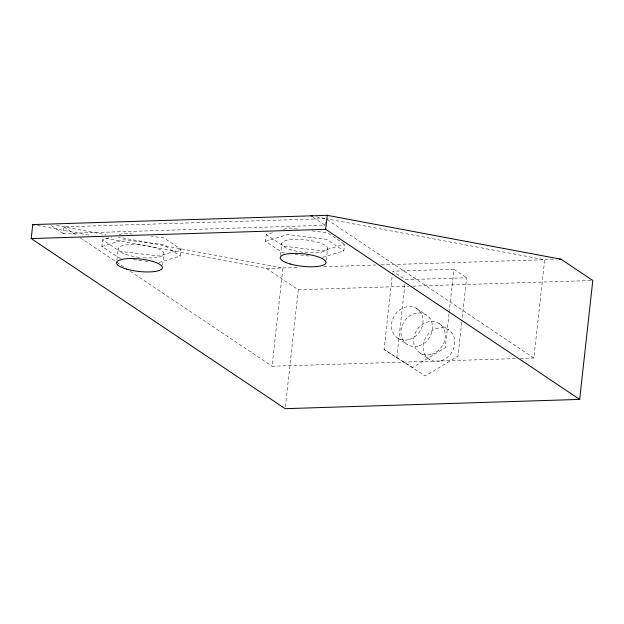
<?xml version="1.0" encoding="UTF-8"?>
<svg xmlns="http://www.w3.org/2000/svg" width="624" height="624" viewBox="0 0 624 624"><rect width="100%" height="100%" fill="white"/><g stroke="black" fill="none" stroke-linecap="round" stroke-linejoin="round"><path stroke-width="0.47" stroke-dasharray="3.12 2.34" d="M325.307 222.433L324.987 225.287L63.219 233.524L63.952 226.863L325.728 218.626L533.84 358.012L544.69 259.74L326.68 218.806M120.923 258.172L119.012 257.938L101.868 246.457L102.609 239.795L111.79 236.995M116.961 259.639L118.193 248.446M162.661 265.216L163.901 254.023M159.104 262.431L180.219 256.012L180.96 249.35L163.816 237.869L151.39 236.356M284.536 253.024L282.625 252.79L265.481 241.309L266.214 234.647L273.562 232.409M280.465 255.427L281.798 243.298M515.354 358.589L272.072 366.241L282.922 267.969L118.451 237.089M285.386 406.739L298.303 289.747L266.557 268.484L102.695 237.721M326.274 260.068L327.506 248.875A23.041 6.271 6.3 0 0 294.653 239.39A23.041 6.271 6.3 0 0 291.806 249.998A23.041 6.271 6.3 0 0 327.506 248.875M322.717 257.291L343.832 250.864L344.565 244.202L322.53 250.903L283.358 246.129L266.214 234.647M461.729 322.226L457.985 356.125L425.295 375.976L384.072 349.549L392.512 273.125M396.77 358.051L404.89 284.528M449.03 313.724L445.286 347.623L412.597 367.474L384.072 349.549M449.132 312.749L453.937 269.272L392.722 271.198L405.421 279.7L466.635 277.774L461.83 321.259M119.129 234.764L124.636 233.087L132.28 234.023M101.868 246.457L123.903 239.749L163.082 244.53L180.219 256.012M180.96 249.35L158.925 256.051L119.746 251.277L102.609 239.795M283.655 229.343L288.249 227.947L299.715 229.343M265.481 241.309L287.508 234.608L326.687 239.382L343.832 250.864M266.557 268.484L298.49 267.478M323.794 266.682L376.342 265.028M381.202 264.88L554.315 259.436M298.303 289.747L409.102 286.26M412.994 286.143L590.858 280.543M520.221 358.441L533.84 358.012M312.133 230.857L327.421 232.721L343.785 243.68M295.043 254.303L311.29 256.285M133.349 259.685L143.855 260.965M144.815 261.082L148.637 261.55M316.446 216.887L324.8 218.455M56.527 225.467L106.025 234.757M37.534 225.49L91.198 235.56M453.937 269.272L466.635 277.774M313.232 217.417L324.987 225.287M416.699 308.529L426.223 314.909M438.922 323.411L448.445 329.792M397.784 338.107L407.308 344.487M420.007 352.989L429.53 359.369M63.952 226.863L76.908 235.537M80.145 237.705L115.775 261.573M116.587 262.111L123.88 266.994M130.354 271.331L272.072 366.241M51.457 225.646L63.219 233.524M139.402 257.361A23.041 6.271 6.3 0 1 121.766 245.856A23.041 6.271 6.3 0 1 161.14 250.255A23.041 6.271 6.3 0 1 141.102 257.548M409.516 339.409A17.558 14.968 -56.2 0 0 419.656 311.095A17.558 14.968 -56.2 0 0 392.551 319.449A17.558 14.968 -56.2 0 0 409.516 339.409M441.262 360.672A17.558 14.968 -56.2 0 0 451.402 332.358A17.558 14.968 -56.2 0 0 424.297 340.712A17.558 14.968 -56.2 0 0 441.262 360.672M419.039 345.79A17.558 14.968 -56.2 0 0 429.179 317.476A17.558 14.968 -56.2 0 0 402.074 325.829A17.558 14.968 -56.2 0 0 419.039 345.79M431.738 354.292A17.558 14.968 -56.2 0 0 441.878 325.978A17.558 14.968 -56.2 0 0 414.773 334.331A17.558 14.968 -56.2 0 0 431.738 354.292"/><path stroke-width="0.94" d="M31.2 238.579L32.744 224.585L327.241 215.327L561.054 259.225L592.8 280.488L579.673 399.415L285.176 408.673L31.2 238.579L325.697 229.32L579.673 399.415M325.697 229.32L327.241 215.327M559.127 259.28L561.054 259.225M310.877 215.842L312.733 216.185M32.744 224.585L34.663 224.944M290.261 263.991A23.041 6.271 6.3 0 0 325.962 262.868A23.041 6.271 6.3 0 0 293.108 253.383A23.041 6.271 6.3 0 0 290.261 263.991M126.649 269.131A23.041 6.271 6.3 0 0 162.357 268.008A23.041 6.271 6.3 0 0 129.503 258.523A23.041 6.271 6.3 0 0 126.649 269.131"/></g></svg>
